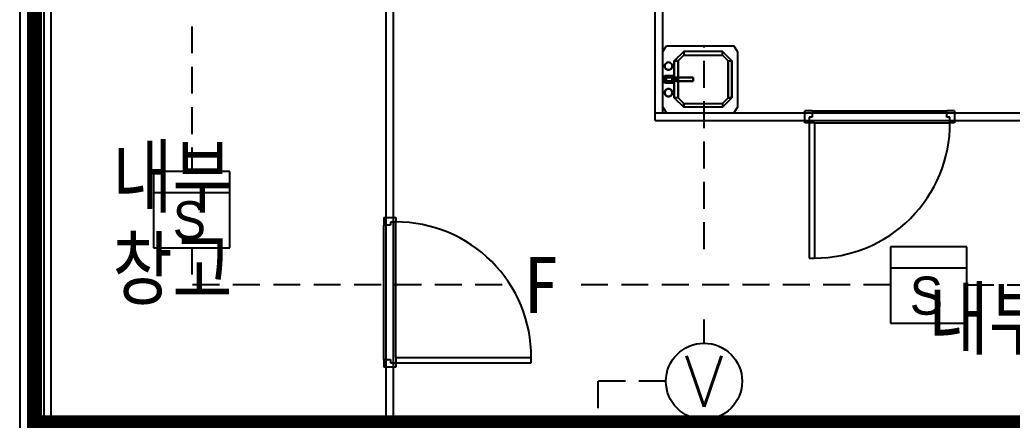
# Model space of a CAD drawing. Header units: millimetres. Extents: x 1710 to 94914, y 1329 to 63037.
# Drawn here: x 25681 to 32318, y 35939 to 38617 of the extents above; entities that cross this region are included whole.
import ezdxf
from ezdxf.enums import TextEntityAlignment as Align

# ---------------------------------------------------------------- set-up
doc = ezdxf.new("R2010")
doc.units = ezdxf.units.MM
doc.header["$LTSCALE"] = 120
doc.linetypes.add('HIDDENX2', pattern=[0.75, 0.5, -0.25])
for name, color, linetype in [('2구역', 6, 'Continuous'), ('6구역', 51, 'Continuous'), ('ARCH', 9, 'Continuous'), ('DET', 2, 'Continuous'), ('DET-S', 2, 'Continuous'), ('fire', 2, 'Continuous'), ('fire-l', 4, 'Continuous'), ('STROBE', 1, 'Continuous'), ('크린판넬', 4, 'Continuous')]:
    doc.layers.add(name, color=color, linetype=linetype)
doc.styles.add('GHD', font='')
doc.styles.add('ghs', font='')
doc.styles.get("Standard").update_dxf_attribs({"font": 'SIMPLEX.shx'})
doc.styles.add('돋움', font='')
doc.styles.get('GHD').set_extended_font_data('Dotum')
doc.styles.get('ghs').set_extended_font_data('Dotum')
doc.styles.get('돋움').set_extended_font_data('DotumChe')

# ---------------------------------------------------------------- blocks, each defined once
blk = doc.blocks.new('A$C0807416F')
at = {"layer": '크린판넬', "color": 9, "linetype": 'Continuous'}
for p, q in [((-24.1, 319.2), (1.4, 357.3)), ((1.4, 357.3), (450.5, 357.3)), ((475.9, 319.2), (450.5, 357.3)), ((-24.1, -54.6), (-24.1, 319.2)), ((116, 319.2), (52.3, 255.5)), ((52.3, 255.5), (116, 319.2)), ((77.8, 255.5), (116, 293.7)), ((116, 293.7), (77.8, 255.5)), ((374.1, 319.2), (116, 319.2)), ((116, 319.2), (116, 293.7)), ((116, 319.2), (116, 293.7)), ((374.1, 319.2), (116, 319.2)), ((116, 293.7), (374.1, 293.7)), ((116, 293.7), (374.1, 293.7)), ((437.8, 255.5), (374.1, 319.2)), ((374.1, 293.7), (374.1, 319.2)), ((374.1, 319.2), (437.8, 255.5)), ((374.1, 293.7), (374.1, 319.2)), ((374.1, 293.7), (412.3, 255.5)), ((412.3, 255.5), (374.1, 293.7)), ((475.9, 319.2), (475.9, -54.6)), ((-10.5, 227.9), (-11.3, 221.4)), ((-11.3, 221.4), (-10.5, 227.9)), ((-10.5, 227.9), (-11.3, 221.4)), ((-11.3, 221.4), (-10.5, 227.9)), ((-11.3, 221.4), (-10.5, 214.8)), ((-10.5, 214.8), (-11.3, 221.4)), ((-11.3, 221.4), (-10.5, 214.8)), ((-10.5, 214.8), (-11.3, 221.4)), ((-7.9, 234.1), (-10.5, 227.9)), ((-10.5, 227.9), (-7.9, 234.1)), ((-7.9, 234.1), (-10.5, 227.9)), ((-10.5, 227.9), (-7.9, 234.1)), ((-10.5, 214.8), (-7.9, 208.6)), ((-7.9, 208.6), (-10.5, 214.8)), ((-10.5, 214.8), (-7.9, 208.6)), ((-7.9, 208.6), (-10.5, 214.8)), ((-3.9, 239.4), (-7.9, 234.1)), ((-7.9, 234.1), (-3.9, 239.4)), ((-3.9, 239.4), (-7.9, 234.1)), ((-7.9, 234.1), (-3.9, 239.4)), ((-7.9, 208.6), (-3.9, 203.4)), ((-3.9, 203.4), (-7.9, 208.6)), ((-7.9, 208.6), (-3.9, 203.4)), ((-3.9, 203.4), (-7.9, 208.6)), ((1.4, 243.4), (-3.9, 239.4)), ((-3.9, 239.4), (1.4, 243.4)), ((1.4, 243.4), (-3.9, 239.4)), ((-3.9, 239.4), (1.4, 243.4)), ((-3.9, 203.4), (1.4, 199.4)), ((1.4, 199.4), (-3.9, 203.4)), ((-3.9, 203.4), (1.4, 199.4)), ((1.4, 199.4), (-3.9, 203.4)), ((7.5, 246), (1.4, 243.4)), ((1.4, 243.4), (7.5, 246)), ((7.5, 246), (1.4, 243.4)), ((1.4, 243.4), (7.5, 246)), ((1.4, 199.4), (7.5, 196.8)), ((7.5, 196.8), (1.4, 199.4)), ((1.4, 199.4), (7.5, 196.8)), ((7.5, 196.8), (1.4, 199.4)), ((14.1, 246.8), (7.5, 246)), ((7.5, 246), (14.1, 246.8)), ((14.1, 246.8), (7.5, 246)), ((7.5, 246), (14.1, 246.8)), ((20.7, 246), (14.1, 246.8)), ((14.1, 246.8), (20.7, 246)), ((20.7, 246), (14.1, 246.8)), ((14.1, 246.8), (20.7, 246)), ((26.9, 243.4), (20.7, 246)), ((20.7, 246), (26.9, 243.4)), ((26.9, 243.4), (20.7, 246)), ((20.7, 246), (26.9, 243.4)), ((20.7, 196.8), (26.9, 199.4)), ((26.9, 199.4), (20.7, 196.8)), ((20.7, 196.8), (26.9, 199.4)), ((26.9, 199.4), (20.7, 196.8)), ((32.1, 239.4), (26.9, 243.4)), ((26.9, 243.4), (32.1, 239.4)), ((32.1, 239.4), (26.9, 243.4)), ((26.9, 243.4), (32.1, 239.4)), ((26.9, 199.4), (32.1, 203.4)), ((32.1, 203.4), (26.9, 199.4)), ((26.9, 199.4), (32.1, 203.4)), ((32.1, 203.4), (26.9, 199.4)), ((36.1, 234.1), (32.1, 239.4)), ((32.1, 239.4), (36.1, 234.1)), ((36.1, 234.1), (32.1, 239.4)), ((32.1, 239.4), (36.1, 234.1)), ((32.1, 203.4), (36.1, 208.6)), ((36.1, 208.6), (32.1, 203.4)), ((32.1, 203.4), (36.1, 208.6)), ((36.1, 208.6), (32.1, 203.4)), ((38.7, 227.9), (36.1, 234.1)), ((36.1, 234.1), (38.7, 227.9)), ((38.7, 227.9), (36.1, 234.1)), ((36.1, 234.1), (38.7, 227.9)), ((36.1, 208.6), (38.7, 214.8)), ((38.7, 214.8), (36.1, 208.6)), ((36.1, 208.6), (38.7, 214.8)), ((38.7, 214.8), (36.1, 208.6)), ((39.6, 221.4), (38.7, 227.9)), ((38.7, 227.9), (39.6, 221.4)), ((39.6, 221.4), (38.7, 227.9)), ((38.7, 227.9), (39.6, 221.4)), ((38.7, 214.8), (39.6, 221.4)), ((38.7, 214.8), (39.6, 221.4)), ((39.6, 221.4), (38.7, 214.8)), ((38.7, 214.8), (39.6, 221.4)), ((52.3, 255.5), (52.3, 9.1)), ((52.3, 255.5), (77.8, 255.5)), ((52.3, 9.1), (52.3, 255.5)), ((77.8, 255.5), (52.3, 255.5)), ((77.8, 9.1), (77.8, 255.5)), ((77.8, 255.5), (77.8, 9.1)), ((412.3, 255.5), (412.3, 9.1)), ((412.3, 255.5), (437.8, 255.5)), ((412.3, 9.1), (412.3, 255.5)), ((412.3, 255.5), (437.8, 255.5)), ((437.8, 9.1), (437.8, 255.5)), ((437.8, 255.5), (437.8, 9.1)), ((1.4, 145.1), (-11.3, 157.7)), ((-11.3, 106.8), (-11.3, 157.7)), ((-11.3, 157.7), (52.3, 157.7)), ((1.4, 145.1), (-11.3, 157.7)), ((1.4, 119.5), (1.4, 145.1)), ((1.4, 145.1), (65, 145.1)), ((1.4, 119.5), (1.4, 145.1)), ((1.4, 145.1), (39.6, 145.1)), ((65, 145.1), (1.4, 145.1)), ((7.5, 196.8), (14.1, 195.9)), ((14.1, 195.9), (7.5, 196.8)), ((7.5, 196.8), (14.1, 195.9)), ((14.1, 195.9), (7.5, 196.8)), ((14.1, 195.9), (20.7, 196.8)), ((20.7, 196.8), (14.1, 195.9)), ((14.1, 195.9), (20.7, 196.8)), ((20.7, 196.8), (14.1, 195.9)), ((39.6, 145.1), (52.3, 157.7)), ((52.3, 157.7), (39.6, 145.1)), ((39.6, 119.5), (39.6, 145.1)), ((39.6, 145.1), (77.8, 145.1)), ((39.6, 119.5), (39.6, 145.1)), ((39.6, 145.1), (77.8, 145.1)), ((52.3, 157.7), (52.3, 106.8)), ((179.5, 145.1), (65, 145.1)), ((65, 145.1), (65, 119.5)), ((65, 145.1), (65, 119.5)), ((77.8, 145.1), (65, 145.1)), ((65, 145.1), (179.5, 145.1)), ((77.8, 145.1), (65, 145.1)), ((179.5, 145.1), (77.8, 145.1)), ((77.8, 119.5), (77.8, 145.1)), ((77.8, 145.1), (77.8, 119.5)), ((179.5, 145.1), (77.8, 145.1)), ((179.5, 119.5), (179.5, 145.1)), ((179.5, 119.5), (179.5, 145.1)), ((179.5, 145.1), (179.5, 119.5)), ((179.5, 119.5), (179.5, 145.1)), ((1.4, 119.5), (-11.3, 106.8)), ((1.4, 119.5), (-11.3, 106.8)), ((52.3, 106.8), (-11.3, 106.8)), ((65, 119.5), (1.4, 119.5)), ((1.4, 119.5), (39.6, 119.5)), ((65, 119.5), (1.4, 119.5)), ((7.5, 67.8), (1.4, 65.2)), ((1.4, 65.2), (7.5, 67.8)), ((7.5, 67.8), (1.4, 65.2)), ((1.4, 65.2), (7.5, 67.8)), ((14.1, 68.6), (7.5, 67.8)), ((7.5, 67.8), (14.1, 68.6)), ((14.1, 68.6), (7.5, 67.8)), ((7.5, 67.8), (14.1, 68.6)), ((14.1, 68.6), (20.7, 67.8)), ((20.7, 67.8), (14.1, 68.6)), ((14.1, 68.6), (20.7, 67.8)), ((20.7, 67.8), (14.1, 68.6)), ((26.9, 65.2), (20.7, 67.8)), ((20.7, 67.8), (26.9, 65.2)), ((26.9, 65.2), (20.7, 67.8)), ((20.7, 67.8), (26.9, 65.2)), ((52.3, 106.8), (39.6, 119.5)), ((39.6, 119.5), (52.3, 106.8)), ((77.8, 119.5), (39.6, 119.5)), ((77.8, 119.5), (39.6, 119.5)), ((65, 119.5), (179.5, 119.5)), ((65, 119.5), (77.8, 119.5)), ((77.8, 119.5), (65, 119.5)), ((65, 119.5), (179.5, 119.5)), ((77.8, 119.5), (179.5, 119.5)), ((179.5, 119.5), (77.8, 119.5)), ((-10.5, 49.8), (-11.3, 43.2)), ((-11.3, 43.2), (-10.5, 49.8)), ((-10.5, 49.8), (-11.3, 43.2)), ((-11.3, 43.2), (-10.5, 49.8)), ((-11.3, 43.2), (-10.5, 36.6)), ((-10.5, 36.6), (-11.3, 43.2)), ((-11.3, 43.2), (-10.5, 36.6)), ((-10.5, 36.6), (-11.3, 43.2)), ((-7.9, 56), (-10.5, 49.8)), ((-10.5, 49.8), (-7.9, 56)), ((-7.9, 56), (-10.5, 49.8)), ((-10.5, 49.8), (-7.9, 56)), ((-10.5, 36.6), (-7.9, 30.4)), ((-7.9, 30.4), (-10.5, 36.6)), ((-10.5, 36.6), (-7.9, 30.4)), ((-7.9, 30.4), (-10.5, 36.6)), ((-3.9, 61.2), (-7.9, 56)), ((-7.9, 56), (-3.9, 61.2)), ((-3.9, 61.2), (-7.9, 56)), ((-7.9, 56), (-3.9, 61.2)), ((-7.9, 30.4), (-3.9, 25.2)), ((-3.9, 25.2), (-7.9, 30.4)), ((-7.9, 30.4), (-3.9, 25.2)), ((-3.9, 25.2), (-7.9, 30.4)), ((1.4, 65.2), (-3.9, 61.2)), ((-3.9, 61.2), (1.4, 65.2)), ((1.4, 65.2), (-3.9, 61.2)), ((-3.9, 61.2), (1.4, 65.2)), ((-3.9, 25.2), (1.4, 21.2)), ((1.4, 21.2), (-3.9, 25.2)), ((-3.9, 25.2), (1.4, 21.2)), ((1.4, 21.2), (-3.9, 25.2)), ((1.4, 21.2), (7.5, 18.6)), ((7.5, 18.6), (1.4, 21.2)), ((1.4, 21.2), (7.5, 18.6)), ((7.5, 18.6), (1.4, 21.2)), ((7.5, 18.6), (14.1, 17.8)), ((14.1, 17.8), (7.5, 18.6)), ((7.5, 18.6), (14.1, 17.8)), ((14.1, 17.8), (7.5, 18.6)), ((14.1, 17.8), (20.7, 18.6)), ((20.7, 18.6), (14.1, 17.8)), ((14.1, 17.8), (20.7, 18.6)), ((20.7, 18.6), (14.1, 17.8)), ((20.7, 18.6), (26.9, 21.2)), ((26.9, 21.2), (20.7, 18.6)), ((20.7, 18.6), (26.9, 21.2)), ((26.9, 21.2), (20.7, 18.6)), ((32.1, 61.2), (26.9, 65.2)), ((26.9, 65.2), (32.1, 61.2)), ((32.1, 61.2), (26.9, 65.2)), ((26.9, 65.2), (32.1, 61.2)), ((26.9, 21.2), (32.1, 25.2)), ((32.1, 25.2), (26.9, 21.2)), ((26.9, 21.2), (32.1, 25.2)), ((32.1, 25.2), (26.9, 21.2)), ((36.1, 56), (32.1, 61.2)), ((32.1, 61.2), (36.1, 56)), ((36.1, 56), (32.1, 61.2)), ((32.1, 61.2), (36.1, 56)), ((32.1, 25.2), (36.1, 30.4)), ((36.1, 30.4), (32.1, 25.2)), ((32.1, 25.2), (36.1, 30.4)), ((36.1, 30.4), (32.1, 25.2)), ((38.7, 49.8), (36.1, 56)), ((36.1, 56), (38.7, 49.8)), ((38.7, 49.8), (36.1, 56)), ((36.1, 56), (38.7, 49.8)), ((36.1, 30.4), (38.7, 36.6)), ((38.7, 36.6), (36.1, 30.4)), ((36.1, 30.4), (38.7, 36.6)), ((38.7, 36.6), (36.1, 30.4)), ((39.6, 43.2), (38.7, 49.8)), ((38.7, 49.8), (39.6, 43.2)), ((39.6, 43.2), (38.7, 49.8)), ((38.7, 49.8), (39.6, 43.2)), ((38.7, 36.6), (39.6, 43.2)), ((39.6, 43.2), (38.7, 36.6)), ((38.7, 36.6), (39.6, 43.2)), ((39.6, 43.2), (38.7, 36.6)), ((52.3, 9.1), (116, -54.6)), ((77.8, 9.1), (52.3, 9.1)), ((116, -54.6), (52.3, 9.1)), ((77.8, 9.1), (52.3, 9.1)), ((116, -29.1), (77.8, 9.1)), ((77.8, 9.1), (116, -29.1)), ((374.1, -54.6), (437.8, 9.1)), ((374.1, -29.1), (412.3, 9.1)), ((374.1, -54.6), (437.8, 9.1)), ((412.3, 9.1), (374.1, -29.1)), ((437.8, 9.1), (412.3, 9.1)), ((412.3, 9.1), (437.8, 9.1)), ((-24.1, -54.6), (1.4, -92.7)), ((116, -29.1), (374.1, -29.1)), ((116, -29.1), (374.1, -29.1)), ((116, -54.6), (116, -29.1)), ((116, -29.1), (116, -54.6)), ((374.1, -54.6), (116, -54.6)), ((374.1, -54.6), (116, -54.6)), ((374.1, -29.1), (374.1, -54.6)), ((374.1, -29.1), (374.1, -54.6)), ((475.9, -54.6), (450.5, -92.7)), ((1.4, -92.7), (450.5, -92.7))]:
    blk.add_line(p, q, dxfattribs=at)
blk = doc.blocks.new('e-01')
at = {"layer": 'DET'}
for p, q in [((1.5, 1.5), (-1.5, 1.5)), ((-1.5, 1.5), (-1.5, -1.5)), ((1.5, -1.5), (1.5, 1.5)), ((1.5, 0.66), (-1.5, 0.66))]:
    blk.add_line(p, q, dxfattribs=at)
at = {"layer": 'DET-S'}
blk.add_line((-1.5, -1.5), (1.5, -1.5), dxfattribs=at)
at = {"layer": 'DET', "color": 1, "style": 'ghs'}
blk.add_text('S', height=1.5, dxfattribs=at).set_placement((-0.745, -1.172))
blk = doc.blocks.new('e-07')
at = {"layer": 'fire'}
blk.add_circle((0, 1.5), 1.5, dxfattribs=at)
at = {"layer": 'STROBE'}
blk.add_line((0, 3), (0, 2.99), dxfattribs=at)
at = {"layer": 'fire', "color": 1}
blk.add_text('V', height=2, dxfattribs=at).set_placement((0, 1.5), align=Align.MIDDLE)

msp = doc.modelspace()

# ---------------------------------------------------------------- linework, layer by layer
at = {"layer": '2구역', "linetype": 'Continuous', "const_width": 100, "elevation": 0}
msp.add_lwpolyline([(25778.8, 44357), (25778.8, 35920.8), (37056.3, 35920.8), (37056.3, 44357)], close=True, dxfattribs=at)
at = {"layer": '6구역', "linetype": 'Continuous', "const_width": 100, "elevation": 0}
msp.add_lwpolyline([(60281.3, 31994.2), (50381.3, 31994.2), (50381.3, 35944.2), (52581.3, 35944.2), (52581.3, 42084.2), (40531.3, 42084.2), (40531.3, 44357), (37056.3, 44357), (37056.3, 37968.3), (36105.3, 37968.3), (36105.3, 35920.8), (25778.8, 35920.8), (25778.8, 44357)], dxfattribs=at)
at = {"layer": 'ARCH', "color": 9}
for p, q in [((29931.3, 37944.2, 0), (29931.3, 44244.2, 0)), ((29981.3, 37994.2, 0), (29981.3, 44194.2, 0)), ((28131.3, 35944.2, 0), (28131.3, 42144.2, 0)), ((28181.3, 35944.2, 0), (28181.3, 42144.2, 0)), ((25681.3, 40944.2, 0), (25681.3, 31994.2, 0)), ((25681.3, 40944.2, 0), (25681.3, 31994.2, 0)), ((25841.3, 40944.2, 0), (25841.3, 35894.2, 0)), ((25891.3, 35944.2, 0), (25891.3, 40944.2, 0)), ((29931.3, 37994.2, 0), (36821.3, 37994.2, 0)), ((30931.3, 37929.2, 0), (30931.3, 38009.2, 0)), ((30981.2, 38009.2, 0), (30931.3, 38009.2, 0)), ((30931.3, 37944.2, 0), (30931.3, 37994.2, 0)), ((30931.3, 37944.2, 0), (30931.3, 37994.2, 0)), ((30960.7, 37965.1, 0), (30960.7, 37929.2, 0)), ((30981.2, 37965.1, 0), (30960.7, 37965.1, 0)), ((30981.2, 38009.2, 0), (30981.2, 37965.1, 0)), ((30981.2, 38009.2, 0), (31881.5, 38009.2, 0)), ((31881.5, 37965.1, 0), (31881.5, 38009.2, 0)), ((31931.3, 38009.2, 0), (31881.5, 38009.2, 0)), ((31902, 37965.1, 0), (31881.5, 37965.1, 0)), ((31902, 37965.1, 0), (31881.5, 37965.1, 0)), ((31902, 37929.2, 0), (31902, 37965.1, 0)), ((31931.3, 38009.2, 0), (31931.3, 37929.2, 0)), ((31931.3, 37994.2, 0), (31931.3, 37944.2, 0)), ((29931.3, 37944.2, 0), (36821.3, 37944.2, 0)), ((30960.7, 37929.2, 0), (30931.3, 37929.2, 0)), ((30960.7, 37929.2, 0), (30960.7, 37024, 0)), ((30996, 37929.2, 0), (30960.7, 37929.2, 0)), ((30996, 37929.2, 0), (30996, 37024, 0)), ((30996, 37929.2, 0), (31902, 37929.2, 0)), ((31931.3, 37929.2, 0), (31902, 37929.2, 0)), ((28116.3, 37294.2, 0), (28196.3, 37294.2, 0)), ((28116.3, 37294.2, 0), (28116.3, 37244.3, 0)), ((28160.5, 37244.3, 0), (28116.3, 37244.3, 0)), ((28116.3, 36344.1, 0), (28116.3, 37244.3, 0)), ((28131.3, 37294.2, 0), (28181.3, 37294.2, 0)), ((28160.5, 37264.8, 0), (28160.5, 37244.3, 0)), ((28196.3, 37264.8, 0), (28160.5, 37264.8, 0)), ((28160.5, 37264.8, 0), (28160.5, 37244.3, 0)), ((28196.3, 37294.2, 0), (28196.3, 37264.8, 0)), ((28196.3, 36358.8, 0), (28196.3, 37264.8, 0)), ((30960.7, 37024, 0), (30996, 37024, 0)), ((28116.3, 36344.1, 0), (28160.5, 36344.1, 0)), ((28116.3, 36344.1, 0), (28116.3, 36294.2, 0)), ((28160.5, 36344.1, 0), (28160.5, 36323.6, 0)), ((28160.5, 36323.6, 0), (28196.3, 36323.6, 0)), ((28196.3, 36358.8, 0), (29101.6, 36358.8, 0)), ((28196.3, 36358.8, 0), (28196.3, 36323.6, 0)), ((28196.3, 36323.6, 0), (28196.3, 36294.2, 0)), ((28196.3, 36323.6, 0), (29101.6, 36323.6, 0)), ((29101.6, 36323.6, 0), (29101.6, 36358.8, 0)), ((28196.3, 36294.2, 0), (28116.3, 36294.2, 0)), ((28181.3, 36294.2, 0), (28131.3, 36294.2, 0)), ((28181.3, 36294.2, 0), (28131.3, 36294.2, 0)), ((25841.3, 35944.2, 0), (36821.3, 35944.2, 0))]:
    msp.add_line(p, q, dxfattribs=at)
for centre, start, end in [((30997.3, 37928.6, 0), 269.91508, 0.03615), ((28196.9, 36360.2, 0), 359.91508, 90.03615)]:
    msp.add_arc(centre, 904.7, start, end, dxfattribs=at)
at = {"layer": 'fire-l', "linetype": 'HIDDENX2', "ltscale": 3}
for p, q in [((26830.9, 38573.4, 0), (26830.9, 37603.1, 0)), ((26830.9, 37093.1, 0), (26830.9, 36843.8, 0)), ((28906.8, 36843.8, 0), (26830.9, 36843.8, 0)), ((31504.5, 36843.8, 0), (29399.9, 36843.8, 0)), ((32014.5, 36843.8, 0), (33343.9, 36843.8, 0))]:
    msp.add_line(p, q, dxfattribs=at)
at = {"layer": 'fire-l', "color": 3, "linetype": 'HIDDENX2', "ltscale": 3}
for p, q in [((30257.1, 37082.7, 0), (30257.1, 38444.2, 0)), ((30257.1, 36452.5, 0), (30257.1, 36613.1, 0)), ((30002.1, 36199.2, 0), (29547.1, 36199.2, 0)), ((29547.1, 36199.2, 0), (29547.1, 35680, 0))]:
    msp.add_line(p, q, dxfattribs=at)

# ---------------------------------------------------------------- block references
at = {"layer": 'ARCH', "color": 9}
msp.add_blockref('A$C0807416F', (30005.4, 38086.9, 0), dxfattribs=at)
at = {"layer": 'fire-l', "xscale": 170, "yscale": 170, "zscale": 170}
for name, p in [('e-01', (26830.9, 37348.1, 0)), ('e-01', (31759.5, 36843.8, 0)), ('e-07', (30257.1, 35944.2, 0))]:
    msp.add_blockref(name, p, dxfattribs=at)

# ---------------------------------------------------------------- texts
at = {"layer": 'ARCH', "color": 9, "style": 'GHD', "width": 0.8}
for s, p in [('내부', (26301.1, 37368.8, 0)), ('창고', (26301.1, 36753.4, 0)), ('내부복도', (31759.5, 36419.6, 0))]:
    msp.add_text(s, height=400, dxfattribs=at).set_placement(p)
at = {"layer": 'fire', "linetype": 'HIDDENX2', "ltscale": 2, "style": '돋움'}
msp.add_text('F', height=375, dxfattribs=at).set_placement((29167.7, 36843.8, 0), align=Align.MIDDLE)

doc.saveas('drawing.dxf')
